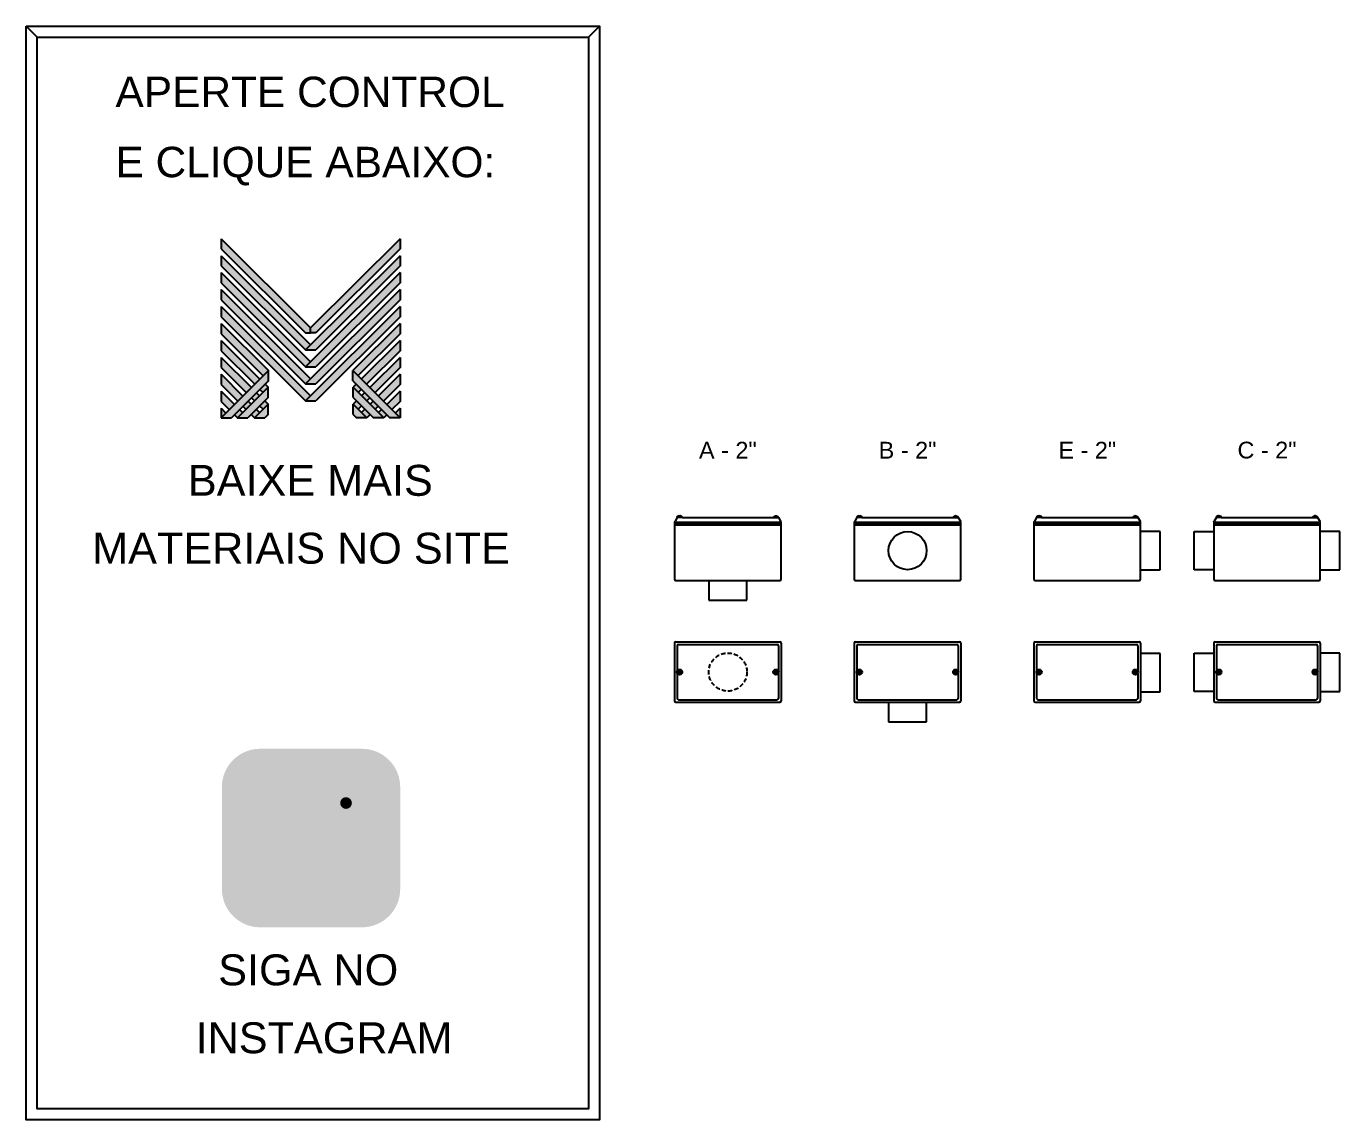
# Model space of a CAD drawing. Header units: millimetres. Extents: x -636 to 3467, y -194 to 1437.
# Drawn here: x -636 to 1323, y -194 to 1437 of the extents above; entities that cross this region are included whole.
import ezdxf
from ezdxf.enums import TextEntityAlignment as Align

# ---------------------------------------------------------------- set-up
doc = ezdxf.new("R2010")
doc.units = ezdxf.units.MM
doc.linetypes.add('HIDDEN', pattern=[9.525, 6.35, -3.175])
for name, color, linetype in [('BUCHA DE PASSAGEM', 20, 'Continuous'), ('CONDULETE', 8, 'Continuous'), ('FURO VASADO', 251, 'HIDDEN'), ('logo01', 10, 'Continuous'), ('logo02', 250, 'Continuous')]:
    doc.layers.add(name, color=color, linetype=linetype)
doc.styles.get("Standard").update_dxf_attribs({"font": 'arial.ttf'})

# ---------------------------------------------------------------- blocks, each defined once
blk = doc.blocks.new('MESH')
at = {"layer": 'logo01'}
h = blk.add_hatch(color=256, dxfattribs=at)
h.dxf.hatch_style = 1
h.paths.add_polyline_path([(30046, 14087), (30046, 13835), (32119, 11769), (32248, 11769), (32248, 11893)])
h.paths.add_polyline_path([(30046, 13670), (30046, 13418), (32121, 11349), (32248, 11475)])
h.paths.add_polyline_path([(30046, 13253), (30046, 13001), (32121, 10932), (32248, 11058)])
h.paths.add_polyline_path([(30046, 12835), (30046, 12583), (32121, 10515), (32248, 10641)])
h.paths.add_polyline_path([(30046, 12418), (30046, 12166), (32121, 10097), (32248, 10223)])
h.paths.add_polyline_path([(30046, 12001), (30046, 11749), (31084, 10714), (31211, 10840)])
h.paths.add_polyline_path([(30046, 11583), (30046, 11331), (30875, 10505), (31001, 10631)])
h.paths.add_polyline_path([(30046, 11166), (30046, 10914), (30666, 10296), (30792, 10422)])
h.paths.add_polyline_path([(30046, 10749), (30046, 10497), (30456, 10088), (30583, 10214)])
h.paths.add_polyline_path([(30046, 10331), (30046, 10079), (30247, 9879), (30373, 10005)])
h.paths.add_polyline_path([(30164, 9796), (30046, 9914), (30046, 9679)])
h.paths.add_polyline_path([(30574, 9805), (30500, 9879), (30373, 9753), (30448, 9679)])
h.paths.add_polyline_path([(30784, 10013), (30709, 10088), (30583, 9962), (30657, 9887)])
h.paths.add_polyline_path([(30993, 9805), (30910, 9887), (30784, 9761), (30867, 9679)])
h.paths.add_polyline_path([(30993, 10222), (30918, 10296), (30792, 10170), (30867, 10096)])
h.paths.add_polyline_path([(31119, 10096), (30993, 9970), (31076, 9887), (31202, 10013)])
h.paths.add_polyline_path([(31202, 10431), (31128, 10505), (31001, 10379), (31076, 10305)], flags=17)
h.paths.add_polyline_path([(33284, 10840), (33284, 10588), (34196, 9679), (34449, 9679)])
h.paths.add_polyline_path([(33293, 10431), (33293, 10179), (33794, 9679), (34047, 9679)])
h.paths.add_polyline_path([(33293, 10013), (33293, 9761), (33376, 9679), (33628, 9679)], flags=17)
at = {"layer": 'logo02'}
h = blk.add_hatch(color=256, dxfattribs=at)
h.dxf.hatch_style = 1
h.paths.add_polyline_path([(34449, 13835), (34449, 14087), (32248, 11893), (32248, 11769), (32376, 11769)])
h.paths.add_polyline_path([(34449, 13418), (34449, 13670), (32121, 11349), (32374, 11349)])
h.paths.add_polyline_path([(34449, 13001), (34449, 13253), (32121, 10932), (32374, 10932)])
h.paths.add_polyline_path([(34449, 12583), (34449, 12835), (32121, 10515), (32374, 10515)])
h.paths.add_polyline_path([(34449, 12166), (34449, 12418), (32121, 10097), (32374, 10097)])
h.paths.add_polyline_path([(34449, 11749), (34449, 12001), (33284, 10840), (33411, 10714)], flags=17)
h.paths.add_polyline_path([(34449, 11331), (34449, 11583), (33494, 10631), (33620, 10505)], flags=17)
h.paths.add_polyline_path([(34449, 10914), (34449, 11166), (33703, 10422), (33829, 10296)], flags=17)
h.paths.add_polyline_path([(34449, 10497), (34449, 10749), (33912, 10214), (34039, 10088)])
h.paths.add_polyline_path([(34449, 10331), (34122, 10005), (34248, 9879), (34449, 10079)])
h.paths.add_polyline_path([(33577, 10296), (33502, 10222), (33628, 10096), (33703, 10170)])
h.paths.add_polyline_path([(33367, 10505), (33293, 10431), (33419, 10305), (33494, 10379)], flags=17)
h.paths.add_polyline_path([(33376, 10096), (33293, 10013), (33419, 9887), (33502, 9970)])
h.paths.add_polyline_path([(33786, 10088), (33711, 10013), (33838, 9887), (33912, 9962)])
h.paths.add_polyline_path([(33585, 9887), (33502, 9805), (33628, 9679), (33711, 9761)])
h.paths.add_polyline_path([(33995, 9879), (33921, 9805), (34047, 9679), (34122, 9753)])
h.paths.add_polyline_path([(34449, 9914), (34331, 9796), (34449, 9679)])
h.paths.add_polyline_path([(31202, 10013), (30867, 9679), (31119, 9679), (31202, 9761)], flags=17)
h.paths.add_polyline_path([(31202, 10179), (31202, 10431), (30448, 9679), (30701, 9679)])
h.paths.add_polyline_path([(31211, 10588), (31211, 10840), (30046, 9679), (30299, 9679)])
at = {"layer": 'logo01'}
for p, q in [((30046, 14087), (30046, 13835)), ((30046, 14087), (32248, 11893)), ((30046, 13835), (32119, 11769)), ((30046, 13670), (30046, 13418)), ((30046, 13670), (32248, 11475)), ((30046, 13418), (32121, 11349)), ((30046, 13253), (30046, 13001)), ((30046, 13253), (32248, 11058)), ((30046, 13001), (32121, 10932)), ((30046, 12835), (30046, 12583)), ((30046, 12835), (32248, 10641)), ((30046, 12583), (32121, 10515)), ((30046, 12418), (30046, 12166)), ((30046, 12418), (32248, 10223)), ((30046, 12166), (32121, 10097)), ((30046, 12001), (30046, 11749)), ((30046, 12001), (31211, 10840)), ((30046, 11749), (31084, 10714)), ((32119, 11769), (32248, 11769)), ((30046, 11583), (30046, 11331)), ((30046, 11583), (31001, 10631)), ((30046, 11331), (30875, 10505)), ((30046, 11166), (30046, 10914)), ((30046, 11166), (30792, 10422)), ((30046, 10914), (30666, 10296)), ((30046, 10749), (30046, 10497)), ((30046, 10749), (30583, 10214)), ((33284, 10840), (34449, 9679)), ((33284, 10588), (33284, 10840)), ((30046, 10497), (30456, 10088)), ((31001, 10379), (31076, 10305)), ((31128, 10505), (31202, 10431)), ((33284, 10588), (34196, 9679)), ((33293, 10431), (34047, 9679)), ((33293, 10179), (33293, 10431)), ((30046, 10331), (30046, 10079)), ((30046, 10331), (30373, 10005)), ((30046, 10079), (30247, 9879)), ((30709, 10088), (30784, 10013)), ((30792, 10170), (30867, 10096)), ((30918, 10296), (30993, 10222)), ((31119, 10096), (31202, 10013)), ((33293, 10179), (33794, 9679)), ((30046, 9914), (30046, 9679)), ((30046, 9914), (30164, 9796)), ((30373, 9753), (30448, 9679)), ((30500, 9879), (30574, 9805)), ((30583, 9962), (30657, 9887)), ((30784, 9761), (30867, 9679)), ((30910, 9887), (30993, 9805)), ((30993, 9970), (31076, 9887)), ((33293, 10013), (33628, 9679)), ((33293, 9761), (33293, 10013)), ((33293, 9761), (33376, 9679)), ((33628, 9679), (33376, 9679)), ((34047, 9679), (33794, 9679)), ((34449, 9679), (34196, 9679))]:
    blk.add_line(p, q, dxfattribs=at)
at = {"layer": 'logo02'}
for p, q in [((34449, 14087), (32248, 11893)), ((34449, 14087), (34449, 13835)), ((34449, 13670), (32121, 11349)), ((34449, 13835), (32376, 11769)), ((34449, 13670), (34449, 13418)), ((34449, 13418), (32374, 11349)), ((34449, 13253), (32121, 10932)), ((34449, 13001), (32374, 10932)), ((34449, 13253), (34449, 13001)), ((34449, 12835), (32121, 10515)), ((34449, 12835), (34449, 12583)), ((34449, 12418), (32121, 10097)), ((34449, 12583), (32374, 10515)), ((34449, 12418), (34449, 12166)), ((34449, 12166), (32374, 10097)), ((34449, 12001), (33284, 10840)), ((34449, 12001), (34449, 11749)), ((32248, 11769), (32248, 11893)), ((32376, 11769), (32248, 11769)), ((34449, 11749), (33411, 10714)), ((32121, 11349), (32374, 11349)), ((34449, 11583), (33494, 10631)), ((34449, 11331), (33620, 10505)), ((34449, 11583), (34449, 11331)), ((34449, 11166), (33703, 10422)), ((34449, 11166), (34449, 10914)), ((31211, 10840), (30046, 9679)), ((31211, 10588), (31211, 10840)), ((32121, 10932), (32374, 10932)), ((34449, 10914), (33829, 10296)), ((34449, 10749), (33912, 10214)), ((34449, 10749), (34449, 10497)), ((31211, 10588), (30299, 9679)), ((31202, 10431), (30448, 9679)), ((31202, 10179), (31202, 10431)), ((32121, 10515), (32374, 10515)), ((33367, 10505), (33293, 10431)), ((33494, 10379), (33419, 10305)), ((34449, 10497), (34039, 10088)), ((31202, 10179), (30701, 9679)), ((32121, 10097), (32374, 10097)), ((33376, 10096), (33293, 10013)), ((33577, 10296), (33502, 10222)), ((33703, 10170), (33628, 10096)), ((33786, 10088), (33711, 10013)), ((34449, 10331), (34122, 10005)), ((34449, 10079), (34248, 9879)), ((34449, 10331), (34449, 10079)), ((31202, 10013), (30867, 9679)), ((31202, 9761), (31119, 9679)), ((31202, 9761), (31202, 10013)), ((33502, 9970), (33419, 9887)), ((33585, 9887), (33502, 9805)), ((33711, 9761), (33628, 9679)), ((33912, 9962), (33838, 9887)), ((33995, 9879), (33921, 9805)), ((34122, 9753), (34047, 9679)), ((34449, 9914), (34331, 9796)), ((34449, 9914), (34449, 9679)), ((30046, 9679), (30299, 9679)), ((30448, 9679), (30701, 9679)), ((30867, 9679), (31119, 9679))]:
    blk.add_line(p, q, dxfattribs=at)

msp = doc.modelspace()

# ---------------------------------------------------------------- hatches: boundary and pattern name
at = {"layer": 'BUCHA DE PASSAGEM'}
h = msp.add_hatch(color=18, dxfattribs=at)
h.dxf.hatch_style = 1
h.paths.add_polyline_path([(-135.6, 359.5), (-287.3, 359.5, 0.414214), (-344.4, 302.4), (-344.4, 150.3, 0.414214), (-287.3, 93.2), (-135.6, 93.2, 0.414214), (-78.5, 150.3), (-78.5, 302.4, 0.414214)])
h.paths.add_polyline_path([(-248.3, 322.5), (-174.5, 322.5, -0.414214), (-115.5, 263.4), (-115.5, 189.3, -0.414214), (-174.5, 130.2), (-248.3, 130.2, -0.414214), (-307.4, 189.3), (-307.4, 263.4, -0.414214)], flags=16)
h.paths.add_polyline_path([(-248.3, 304.9), (-174.5, 304.9, -0.414214), (-133, 263.4), (-133, 189.3, -0.414214), (-174.5, 147.8), (-248.3, 147.8, -0.414214), (-289.9, 189.3), (-289.9, 263.4, -0.414214)], flags=0)
h.paths.add_polyline_path([(-166.2, 226.3, -1), (-256.6, 226.3, -1)], flags=0)
h.paths.add_polyline_path([(-183.8, 226.3, -1), (-239.1, 226.3, -1)], flags=0)
h.paths.add_polyline_path([(-150.5, 278.6, -1), (-168, 278.6, -1)], flags=0)
h.paths.add_polyline_path([(-174.5, 304.9), (-248.3, 304.9, 0.414214), (-289.9, 263.4), (-289.9, 189.3, 0.414214), (-248.3, 147.8), (-174.5, 147.8, 0.414214), (-133, 189.3), (-133, 263.4, 0.414214)], flags=0)
h.paths.add_polyline_path([(-239.1, 226.3, 1), (-183.8, 226.3, 1)], flags=0)
h = msp.add_hatch(color=0, dxfattribs=at)
h.dxf.hatch_style = 1
h.paths.add_polyline_path([(-248.3, 322.5, 0.414214), (-307.4, 263.4), (-307.4, 189.3, 0.414214), (-248.3, 130.2), (-174.5, 130.2, 0.414214), (-115.5, 189.3), (-115.5, 263.4, 0.414214), (-174.5, 322.5)])
h.paths.add_polyline_path([(-150.5, 278.6, -1), (-168, 278.6, -1)], flags=16)
h.paths.add_polyline_path([(-166.2, 226.3, -1), (-256.6, 226.3, -1)], flags=16)
h.paths.add_polyline_path([(-183.8, 226.3, -1), (-239.1, 226.3, -1)], flags=0)
h = msp.add_hatch(color=18, dxfattribs=at)
h.dxf.hatch_style = 1
h.paths.add_polyline_path([(-174.5, 304.9), (-248.3, 304.9, 0.414214), (-289.9, 263.4), (-289.9, 189.3, 0.414214), (-248.3, 147.8), (-174.5, 147.8, 0.414214), (-133, 189.3), (-133, 263.4, 0.414214)])
h.paths.add_polyline_path([(-166.2, 226.3, -1), (-256.6, 226.3, -1)], flags=16)
h.paths.add_polyline_path([(-183.8, 226.3, -1), (-239.1, 226.3, -1)], flags=0)
h.paths.add_polyline_path([(-168, 278.6, -1), (-150.5, 278.6, -1)], flags=16)
h.paths.add_polyline_path([(-183.8, 226.3, 1), (-239.1, 226.3, 1)], flags=0)
h = msp.add_hatch(color=0, dxfattribs=at)
h.dxf.hatch_style = 1
h.paths.add_polyline_path([(-150.5, 278.6, 1), (-168, 278.6, 1)])
h = msp.add_hatch(color=0, dxfattribs=at)
h.dxf.hatch_style = 1
h.paths.add_polyline_path([(-256.6, 226.3, 1), (-166.2, 226.3, 1)])
h.paths.add_polyline_path([(-183.8, 226.3, -1), (-239.1, 226.3, -1)], flags=16)
h = msp.add_hatch(color=18, dxfattribs=at)
h.dxf.hatch_style = 1
h.paths.add_polyline_path([(-239.1, 226.3, 1), (-183.8, 226.3, 1)])

# ---------------------------------------------------------------- linework, layer by layer
for p, q in [((-619.8, 1420.8), (-636.1, 1437.1)), ((202.5, 1420.8), (218.8, 1437.1))]:
    msp.add_line(p, q, dxfattribs=at)
for points in [[(-636.1, 1437.1), (218.8, 1437.1), (218.8, -193.8), (-636.1, -193.8)], [(-619.8, 1420.8), (202.5, 1420.8), (202.5, -177.4), (-619.8, -177.4)]]:
    msp.add_lwpolyline(points, close=True, dxfattribs=at)
at = {"layer": 'CONDULETE'}
for p, q in [((337.7, 706), (337.6, 706.6)), ((338.2, 705.8), (337.9, 705.8)), ((338.2, 705.8), (338.5, 705.8)), ((338.7, 706), (338.7, 706.6)), ((481.4, 706), (481.4, 706.6)), ((481.9, 705.8), (481.6, 705.8)), ((481.9, 705.8), (482.2, 705.8)), ((482.4, 706), (482.5, 706.6)), ((605.7, 706), (605.6, 706.6)), ((606.2, 705.8), (605.9, 705.8)), ((606.2, 705.8), (606.5, 705.8)), ((606.7, 706), (606.7, 706.6)), ((749.4, 706), (749.4, 706.6)), ((749.9, 705.8), (749.6, 705.8)), ((749.9, 705.8), (750.2, 705.8)), ((750.4, 706), (750.5, 706.6)), ((873.7, 706), (873.6, 706.6)), ((874.2, 705.8), (873.9, 705.8)), ((874.2, 705.8), (874.5, 705.8)), ((874.7, 706), (874.7, 706.6)), ((1017.4, 706), (1017.4, 706.6)), ((1017.9, 705.8), (1017.6, 705.8)), ((1017.9, 705.8), (1018.2, 705.8)), ((1018.4, 706), (1018.5, 706.6)), ((1141.7, 706), (1141.6, 706.6)), ((1142.2, 705.8), (1141.9, 705.8)), ((1142.2, 705.8), (1142.5, 705.8)), ((1142.7, 706), (1142.7, 706.6)), ((1285.4, 706), (1285.4, 706.6)), ((1285.9, 705.8), (1285.6, 705.8)), ((1285.9, 705.8), (1286.3, 705.8)), ((1286.4, 706), (1286.5, 706.6)), ((330.6, 697.5), (331.3, 699.2)), ((330.6, 697.5), (330.6, 612.4)), ((330.6, 697.5), (489.6, 697.5)), ((330.6, 695), (489.6, 695)), ((330.6, 693.4), (489.6, 693.4)), ((334.6, 704.4), (331.3, 699.2)), ((341.9, 704.4), (334.4, 704.4)), ((341.9, 704.4), (478.2, 704.4)), ((478.2, 704.4), (485.7, 704.4)), ((485.5, 704.4), (488.8, 699.2)), ((489.6, 697.5), (488.8, 699.2)), ((489.6, 612.4), (489.6, 697.5)), ((598.6, 697.5), (599.3, 699.2)), ((598.6, 697.5), (598.6, 612.4)), ((598.6, 697.5), (757.6, 697.5)), ((598.6, 695), (757.6, 695)), ((598.6, 693.4), (757.6, 693.4)), ((602.6, 704.4), (599.3, 699.2)), ((609.9, 704.4), (602.4, 704.4)), ((609.9, 704.4), (746.2, 704.4)), ((746.2, 704.4), (753.7, 704.4)), ((753.5, 704.4), (756.8, 699.2)), ((757.6, 697.5), (756.8, 699.2)), ((757.6, 612.4), (757.6, 697.5)), ((866.6, 697.5), (867.3, 699.2)), ((866.6, 697.5), (866.6, 612.4)), ((866.6, 697.5), (1025.6, 697.5)), ((866.6, 695), (1025.6, 695)), ((866.6, 693.4), (1025.6, 693.4)), ((870.6, 704.4), (867.3, 699.2)), ((877.9, 704.4), (870.4, 704.4)), ((877.9, 704.4), (1014.2, 704.4)), ((1014.2, 704.4), (1021.7, 704.4)), ((1021.5, 704.4), (1024.8, 699.2)), ((1025.6, 697.5), (1024.8, 699.2)), ((1025.6, 612.4), (1025.6, 697.5)), ((1134.6, 697.5), (1135.3, 699.2)), ((1134.6, 697.5), (1134.6, 612.4)), ((1134.6, 697.5), (1293.6, 697.5)), ((1134.6, 695), (1293.6, 695)), ((1134.6, 693.4), (1293.6, 693.4)), ((1138.6, 704.4), (1135.3, 699.2)), ((1145.9, 704.4), (1138.4, 704.4)), ((1145.9, 704.4), (1282.2, 704.4)), ((1282.2, 704.4), (1289.7, 704.4)), ((1289.5, 704.4), (1292.8, 699.2)), ((1293.6, 697.5), (1292.8, 699.2)), ((1293.6, 612.4), (1293.6, 697.5)), ((1054.6, 683.4), (1025.6, 683.4)), ((1054.6, 626.6), (1054.6, 683.4)), ((1105.6, 626.6), (1105.6, 683.4)), ((1105.6, 683.4), (1134.6, 683.4)), ((1322.6, 683.4), (1293.6, 683.4)), ((1322.6, 626.6), (1322.6, 683.4)), ((332.6, 610.4), (487.6, 610.4)), ((381.7, 610.4), (381.7, 581.4)), ((438.5, 581.4), (438.5, 610.4)), ((600.6, 610.4), (755.6, 610.4)), ((868.6, 610.4), (1023.6, 610.4)), ((1025.6, 626.6), (1054.6, 626.6)), ((1134.6, 626.6), (1105.6, 626.6)), ((1136.6, 610.4), (1291.6, 610.4)), ((1293.6, 626.6), (1322.6, 626.6)), ((381.7, 581.4), (438.5, 581.4)), ((330.6, 516.9), (330.6, 430.9)), ((332.6, 518.9), (487.6, 518.9)), ((334.6, 513.2), (334.6, 475.8)), ((336.6, 515.2), (483.5, 515.2)), ((485.5, 513.2), (485.5, 475.8)), ((489.6, 516.9), (489.6, 430.9)), ((598.6, 516.9), (598.6, 430.9)), ((600.6, 518.9), (755.6, 518.9)), ((602.6, 513.2), (602.6, 475.8)), ((604.6, 515.2), (751.5, 515.2)), ((753.5, 513.2), (753.5, 475.8)), ((757.6, 516.9), (757.6, 430.9)), ((866.6, 516.9), (866.6, 430.9)), ((868.6, 518.9), (1023.6, 518.9)), ((870.6, 513.2), (870.6, 475.8)), ((872.6, 515.2), (1019.5, 515.2)), ((1021.5, 513.2), (1021.5, 475.8)), ((1025.6, 516.9), (1025.6, 430.9)), ((1134.6, 516.9), (1134.6, 430.9)), ((1136.6, 518.9), (1291.6, 518.9)), ((1138.6, 513.2), (1138.6, 475.8)), ((1140.6, 515.2), (1287.5, 515.2)), ((1289.5, 513.2), (1289.5, 475.8)), ((1293.6, 516.9), (1293.6, 430.9)), ((1054.6, 501.4), (1025.6, 501.4)), ((1054.6, 444.6), (1054.6, 501.4)), ((1105.6, 445.1), (1105.6, 501.9)), ((1105.6, 501.9), (1134.6, 501.9)), ((1322.6, 501.9), (1293.6, 501.9)), ((1322.6, 445.1), (1322.6, 501.9)), ((334.6, 472.1), (334.6, 434.7)), ((336.2, 473.9), (336.2, 474.3)), ((336.2, 473.9), (336.2, 473.6)), ((336.4, 474.5), (337.4, 474.5)), ((336.4, 473.4), (337.4, 473.4)), ((337.6, 475.7), (337.6, 474.7)), ((337.6, 472.2), (337.6, 473.2)), ((338.2, 475.9), (337.8, 475.9)), ((338.2, 472), (337.8, 472)), ((338.2, 475.9), (338.5, 475.9)), ((338.2, 472), (338.5, 472)), ((338.7, 475.7), (338.7, 474.7)), ((338.7, 472.2), (338.7, 473.2)), ((340, 474.5), (338.9, 474.5)), ((340, 473.4), (338.9, 473.4)), ((340.2, 473.9), (340.2, 474.3)), ((340.2, 473.9), (340.2, 473.6)), ((479.9, 473.9), (479.9, 474.3)), ((479.9, 473.9), (479.9, 473.6)), ((480.1, 474.5), (481.2, 474.5)), ((480.1, 473.4), (481.2, 473.4)), ((481.4, 475.7), (481.4, 474.7)), ((481.4, 472.2), (481.4, 473.2)), ((481.9, 475.9), (481.6, 475.9)), ((481.9, 472), (481.6, 472)), ((481.9, 475.9), (482.3, 475.9)), ((481.9, 472), (482.3, 472)), ((482.5, 475.7), (482.5, 474.7)), ((482.5, 472.2), (482.5, 473.2)), ((483.7, 474.5), (482.7, 474.5)), ((483.7, 473.4), (482.7, 473.4)), ((483.9, 473.9), (483.9, 474.3)), ((483.9, 473.9), (483.9, 473.6)), ((485.5, 472.1), (485.5, 434.7)), ((485.5, 470.1), (485.5, 434.7)), ((602.6, 472.1), (602.6, 434.7)), ((604.2, 473.9), (604.2, 474.3)), ((604.2, 473.9), (604.2, 473.6)), ((604.4, 474.5), (605.4, 474.5)), ((604.4, 473.4), (605.4, 473.4)), ((605.6, 475.7), (605.6, 474.7)), ((605.6, 472.2), (605.6, 473.2)), ((606.2, 475.9), (605.8, 475.9)), ((606.2, 472), (605.8, 472)), ((606.2, 475.9), (606.5, 475.9)), ((606.2, 472), (606.5, 472)), ((606.7, 475.7), (606.7, 474.7)), ((606.7, 472.2), (606.7, 473.2)), ((608, 474.5), (606.9, 474.5)), ((608, 473.4), (606.9, 473.4)), ((608.2, 473.9), (608.2, 474.3)), ((608.2, 473.9), (608.2, 473.6)), ((747.9, 473.9), (747.9, 474.3)), ((747.9, 473.9), (747.9, 473.6)), ((748.1, 474.5), (749.2, 474.5)), ((748.1, 473.4), (749.2, 473.4)), ((749.4, 475.7), (749.4, 474.7)), ((749.4, 472.2), (749.4, 473.2)), ((749.9, 475.9), (749.6, 475.9)), ((749.9, 472), (749.6, 472)), ((749.9, 475.9), (750.3, 475.9)), ((749.9, 472), (750.3, 472)), ((750.5, 475.7), (750.5, 474.7)), ((750.5, 472.2), (750.5, 473.2)), ((751.7, 474.5), (750.7, 474.5)), ((751.7, 473.4), (750.7, 473.4)), ((751.9, 473.9), (751.9, 474.3)), ((751.9, 473.9), (751.9, 473.6)), ((753.5, 472.1), (753.5, 434.7)), ((753.5, 470.1), (753.5, 434.7)), ((870.6, 472.1), (870.6, 434.7)), ((872.2, 473.9), (872.2, 474.3)), ((872.2, 473.9), (872.2, 473.6)), ((872.4, 474.5), (873.4, 474.5)), ((872.4, 473.4), (873.4, 473.4)), ((873.6, 475.7), (873.6, 474.7)), ((873.6, 472.2), (873.6, 473.2)), ((874.2, 475.9), (873.8, 475.9)), ((874.2, 472), (873.8, 472)), ((874.2, 475.9), (874.5, 475.9)), ((874.2, 472), (874.5, 472)), ((874.7, 475.7), (874.7, 474.7)), ((874.7, 472.2), (874.7, 473.2)), ((876, 474.5), (874.9, 474.5)), ((876, 473.4), (874.9, 473.4)), ((876.2, 473.9), (876.2, 474.3)), ((876.2, 473.9), (876.2, 473.6)), ((1015.9, 473.9), (1015.9, 474.3)), ((1015.9, 473.9), (1015.9, 473.6)), ((1016.1, 474.5), (1017.2, 474.5)), ((1016.1, 473.4), (1017.2, 473.4)), ((1017.4, 475.7), (1017.4, 474.7)), ((1017.4, 472.2), (1017.4, 473.2)), ((1017.9, 475.9), (1017.6, 475.9)), ((1017.9, 472), (1017.6, 472)), ((1017.9, 475.9), (1018.3, 475.9)), ((1017.9, 472), (1018.3, 472)), ((1018.5, 475.7), (1018.5, 474.7)), ((1018.5, 472.2), (1018.5, 473.2)), ((1019.7, 474.5), (1018.7, 474.5)), ((1019.7, 473.4), (1018.7, 473.4)), ((1019.9, 473.9), (1019.9, 474.3)), ((1019.9, 473.9), (1019.9, 473.6)), ((1021.5, 472.1), (1021.5, 434.7)), ((1021.5, 470.1), (1021.5, 434.7)), ((1138.6, 472.1), (1138.6, 434.7)), ((1140.2, 473.9), (1140.2, 474.3)), ((1140.2, 473.9), (1140.2, 473.6)), ((1140.4, 474.5), (1141.4, 474.5)), ((1140.4, 473.4), (1141.4, 473.4)), ((1141.6, 475.7), (1141.6, 474.7)), ((1141.6, 472.2), (1141.6, 473.2)), ((1142.2, 475.9), (1141.8, 475.9)), ((1142.2, 472), (1141.8, 472)), ((1142.2, 475.9), (1142.5, 475.9)), ((1142.2, 472), (1142.5, 472)), ((1142.7, 475.7), (1142.7, 474.7)), ((1142.7, 472.2), (1142.7, 473.2)), ((1144, 474.5), (1142.9, 474.5)), ((1144, 473.4), (1142.9, 473.4)), ((1144.2, 473.9), (1144.2, 474.3)), ((1144.2, 473.9), (1144.2, 473.6)), ((1283.9, 473.9), (1283.9, 474.3)), ((1283.9, 473.9), (1283.9, 473.6)), ((1284.1, 474.5), (1285.2, 474.5)), ((1284.1, 473.4), (1285.2, 473.4)), ((1285.4, 475.7), (1285.4, 474.7)), ((1285.4, 472.2), (1285.4, 473.2)), ((1285.9, 475.9), (1285.6, 475.9)), ((1285.9, 472), (1285.6, 472)), ((1285.9, 475.9), (1286.3, 475.9)), ((1285.9, 472), (1286.3, 472)), ((1286.5, 475.7), (1286.5, 474.7)), ((1286.5, 472.2), (1286.5, 473.2)), ((1287.7, 474.5), (1286.7, 474.5)), ((1287.7, 473.4), (1286.7, 473.4)), ((1287.9, 473.9), (1287.9, 474.3)), ((1287.9, 473.9), (1287.9, 473.6)), ((1289.5, 472.1), (1289.5, 434.7)), ((1289.5, 470.1), (1289.5, 434.7)), ((336.6, 432.7), (483.5, 432.7)), ((604.6, 432.7), (751.5, 432.7)), ((872.6, 432.7), (1019.5, 432.7)), ((1025.6, 444.6), (1054.6, 444.6)), ((1134.6, 445.1), (1105.6, 445.1)), ((1140.6, 432.7), (1287.5, 432.7)), ((1293.6, 445.1), (1322.6, 445.1)), ((332.6, 428.9), (487.6, 428.9)), ((600.6, 428.9), (755.6, 428.9)), ((649.7, 428.9), (649.7, 399.9)), ((706.5, 399.9), (706.5, 428.9)), ((868.6, 428.9), (1023.6, 428.9)), ((1136.6, 428.9), (1291.6, 428.9)), ((649.7, 399.9), (706.5, 399.9))]:
    msp.add_line(p, q, dxfattribs=at)
for centre, radius in [((678.1, 655), 28.4), ((338.2, 473.9), 3.99), ((481.9, 473.9), 3.99), ((606.2, 473.9), 3.99), ((749.9, 473.9), 3.99), ((874.2, 473.9), 3.99), ((1017.9, 473.9), 3.99), ((1142.2, 473.9), 3.99), ((1285.9, 473.9), 3.99)]:
    msp.add_circle(centre, radius, dxfattribs=at)
for centre, radius, start, end in [((337.4, 706.6), 0.2, 5.1527, 97.0004), ((337.9, 706), 0.2, 185.1527, 270), ((338.5, 706), 0.2, 270, 354.8473), ((338.9, 706.6), 0.2, 82.9996, 174.8473), ((481.2, 706.6), 0.2, 5.1527, 97.0004), ((481.6, 706), 0.2, 185.1527, 270), ((482.2, 706), 0.2, 270, 354.8473), ((482.7, 706.6), 0.2, 82.9996, 174.8473), ((605.4, 706.6), 0.2, 5.1527, 97.0004), ((605.9, 706), 0.2, 185.1527, 270), ((606.5, 706), 0.2, 270, 354.8473), ((606.9, 706.6), 0.2, 82.9996, 174.8473), ((749.2, 706.6), 0.2, 5.1527, 97.0004), ((749.6, 706), 0.2, 185.1527, 270), ((750.2, 706), 0.2, 270, 354.8473), ((750.7, 706.6), 0.2, 82.9996, 174.8473), ((873.4, 706.6), 0.2, 5.1527, 97.0004), ((873.9, 706), 0.2, 185.1527, 270), ((874.5, 706), 0.2, 270, 354.8473), ((874.9, 706.6), 0.2, 82.9996, 174.8473), ((1017.2, 706.6), 0.2, 5.1527, 97.0004), ((1017.6, 706), 0.2, 185.1527, 270), ((1018.2, 706), 0.2, 270, 354.8473), ((1018.7, 706.6), 0.2, 82.9996, 174.8473), ((1141.4, 706.6), 0.2, 5.1527, 97.0004), ((1141.9, 706), 0.2, 185.1527, 270), ((1142.5, 706), 0.2, 270, 354.8473), ((1142.9, 706.6), 0.2, 82.9996, 174.8473), ((1285.2, 706.6), 0.2, 5.1527, 97.0004), ((1285.6, 706), 0.2, 185.1527, 270), ((1286.3, 706), 0.2, 270, 354.8473), ((1286.7, 706.6), 0.2, 82.9996, 174.8473), ((334.4, 704.6), 0.2, 170.9615, 270), ((341.9, 704.6), 0.2, 270, 9.0385), ((478.2, 704.6), 0.2, 170.9615, 270), ((485.7, 704.6), 0.2, 270, 9.0385), ((602.4, 704.6), 0.2, 170.9615, 270), ((609.9, 704.6), 0.2, 270, 9.0385), ((746.2, 704.6), 0.2, 170.9615, 270), ((753.7, 704.6), 0.2, 270, 9.0385), ((870.4, 704.6), 0.2, 170.9615, 270), ((877.9, 704.6), 0.2, 270, 9.0385), ((1014.2, 704.6), 0.2, 170.9615, 270), ((1021.7, 704.6), 0.2, 270, 9.0385), ((1138.4, 704.6), 0.2, 170.9615, 270), ((1145.9, 704.6), 0.2, 270, 9.0385), ((1282.2, 704.6), 0.2, 170.9615, 270), ((1289.7, 704.6), 0.2, 270, 9.0385), ((332.6, 612.4), 2, 180, 270), ((487.6, 612.4), 2, 270, 0), ((600.6, 612.4), 2, 180, 270), ((755.6, 612.4), 2, 270, 0), ((868.6, 612.4), 2, 180, 270), ((1023.6, 612.4), 2, 270, 0), ((1136.6, 612.4), 2, 180, 270), ((1291.6, 612.4), 2, 270, 0), ((332.6, 516.9), 2, 90, 180), ((336.6, 513.2), 2, 90, 180), ((483.5, 513.2), 2, 0, 90), ((487.6, 516.9), 2, 0, 90), ((600.6, 516.9), 2, 90, 180), ((604.6, 513.2), 2, 90, 180), ((751.5, 513.2), 2, 0, 90), ((755.6, 516.9), 2, 0, 90), ((868.6, 516.9), 2, 90, 180), ((872.6, 513.2), 2, 90, 180), ((1019.5, 513.2), 2, 0, 90), ((1023.6, 516.9), 2, 0, 90), ((1136.6, 516.9), 2, 90, 180), ((1140.6, 513.2), 2, 90, 180), ((1287.5, 513.2), 2, 0, 90), ((1291.6, 516.9), 2, 0, 90), ((336.4, 474.3), 0.2, 90, 180), ((336.4, 473.6), 0.2, 180, 270), ((337.4, 474.7), 0.16, 270, 0), ((337.4, 473.2), 0.16, 0, 90), ((337.8, 475.7), 0.2, 90, 180), ((337.8, 472.2), 0.2, 180, 270), ((338.5, 475.7), 0.2, 0, 90), ((338.5, 472.2), 0.2, 270, 0), ((338.9, 474.7), 0.16, 180, 270), ((338.9, 473.2), 0.16, 90, 180), ((340, 474.3), 0.2, 0, 90), ((340, 473.6), 0.2, 270, 0), ((480.1, 474.3), 0.2, 90, 180), ((480.1, 473.6), 0.2, 180, 270), ((481.2, 474.7), 0.16, 270, 0), ((481.2, 473.2), 0.16, 0, 90), ((481.6, 475.7), 0.2, 90, 180), ((481.6, 472.2), 0.2, 180, 270), ((482.3, 475.7), 0.2, 0, 90), ((482.3, 472.2), 0.2, 270, 0), ((482.7, 474.7), 0.16, 180, 270), ((482.7, 473.2), 0.16, 90, 180), ((483.7, 474.3), 0.2, 0, 90), ((483.7, 473.6), 0.2, 270, 0), ((604.4, 474.3), 0.2, 90, 180), ((604.4, 473.6), 0.2, 180, 270), ((605.4, 474.7), 0.16, 270, 0), ((605.4, 473.2), 0.16, 0, 90), ((605.8, 475.7), 0.2, 90, 180), ((605.8, 472.2), 0.2, 180, 270), ((606.5, 475.7), 0.2, 0, 90), ((606.5, 472.2), 0.2, 270, 0), ((606.9, 474.7), 0.16, 180, 270), ((606.9, 473.2), 0.16, 90, 180), ((608, 474.3), 0.2, 0, 90), ((608, 473.6), 0.2, 270, 0), ((748.1, 474.3), 0.2, 90, 180), ((748.1, 473.6), 0.2, 180, 270), ((749.2, 474.7), 0.16, 270, 0), ((749.2, 473.2), 0.16, 0, 90), ((749.6, 475.7), 0.2, 90, 180), ((749.6, 472.2), 0.2, 180, 270), ((750.3, 475.7), 0.2, 0, 90), ((750.3, 472.2), 0.2, 270, 0), ((750.7, 474.7), 0.16, 180, 270), ((750.7, 473.2), 0.16, 90, 180), ((751.7, 474.3), 0.2, 0, 90), ((751.7, 473.6), 0.2, 270, 0), ((872.4, 474.3), 0.2, 90, 180), ((872.4, 473.6), 0.2, 180, 270), ((873.4, 474.7), 0.16, 270, 0), ((873.4, 473.2), 0.16, 0, 90), ((873.8, 475.7), 0.2, 90, 180), ((873.8, 472.2), 0.2, 180, 270), ((874.5, 475.7), 0.2, 0, 90), ((874.5, 472.2), 0.2, 270, 0), ((874.9, 474.7), 0.16, 180, 270), ((874.9, 473.2), 0.16, 90, 180), ((876, 474.3), 0.2, 0, 90), ((876, 473.6), 0.2, 270, 0), ((1016.1, 474.3), 0.2, 90, 180), ((1016.1, 473.6), 0.2, 180, 270), ((1017.2, 474.7), 0.16, 270, 0), ((1017.2, 473.2), 0.16, 0, 90), ((1017.6, 475.7), 0.2, 90, 180), ((1017.6, 472.2), 0.2, 180, 270), ((1018.3, 475.7), 0.2, 0, 90), ((1018.3, 472.2), 0.2, 270, 0), ((1018.7, 474.7), 0.16, 180, 270), ((1018.7, 473.2), 0.16, 90, 180), ((1019.7, 474.3), 0.2, 0, 90), ((1019.7, 473.6), 0.2, 270, 0), ((1140.4, 474.3), 0.2, 90, 180), ((1140.4, 473.6), 0.2, 180, 270), ((1141.4, 474.7), 0.16, 270, 0), ((1141.4, 473.2), 0.16, 0, 90), ((1141.8, 475.7), 0.2, 90, 180), ((1141.8, 472.2), 0.2, 180, 270), ((1142.5, 475.7), 0.2, 0, 90), ((1142.5, 472.2), 0.2, 270, 0), ((1142.9, 474.7), 0.16, 180, 270), ((1142.9, 473.2), 0.16, 90, 180), ((1144, 474.3), 0.2, 0, 90), ((1144, 473.6), 0.2, 270, 0), ((1284.1, 474.3), 0.2, 90, 180), ((1284.1, 473.6), 0.2, 180, 270), ((1285.2, 474.7), 0.16, 270, 0), ((1285.2, 473.2), 0.16, 0, 90), ((1285.6, 475.7), 0.2, 90, 180), ((1285.6, 472.2), 0.2, 180, 270), ((1286.3, 475.7), 0.2, 0, 90), ((1286.3, 472.2), 0.2, 270, 0), ((1286.7, 474.7), 0.16, 180, 270), ((1286.7, 473.2), 0.16, 90, 180), ((1287.7, 474.3), 0.2, 0, 90), ((1287.7, 473.6), 0.2, 270, 0), ((332.6, 430.9), 2, 180, 270), ((336.6, 434.7), 2, 180, 270), ((483.5, 434.7), 2, 270, 0), ((487.6, 430.9), 2, 270, 0), ((600.6, 430.9), 2, 180, 270), ((604.6, 434.7), 2, 180, 270), ((751.5, 434.7), 2, 270, 0), ((755.6, 430.9), 2, 270, 0), ((868.6, 430.9), 2, 180, 270), ((872.6, 434.7), 2, 180, 270), ((1019.5, 434.7), 2, 270, 0), ((1023.6, 430.9), 2, 270, 0), ((1136.6, 430.9), 2, 180, 270), ((1140.6, 434.7), 2, 180, 270), ((1287.5, 434.7), 2, 270, 0), ((1291.6, 430.9), 2, 270, 0)]:
    msp.add_arc(centre, radius, start, end, dxfattribs=at)
for centre, start_param, end_param in [((338.2, 704.4), 1.770953, 3.045608), ((338.2, 704.4), 0.095985, 1.37064), ((606.2, 704.4), 1.770953, 3.045608), ((606.2, 704.4), 0.095985, 1.37064), ((874.2, 704.4), 1.770953, 3.045608), ((874.2, 704.4), 0.095985, 1.37064), ((1142.2, 704.4), 1.770953, 3.045608), ((1142.2, 704.4), 0.095985, 1.37064)]:
    msp.add_ellipse(centre, major_axis=(3.99, 0), ratio=0.605263, start_param=start_param, end_param=end_param, dxfattribs=at)
at = {"layer": 'CONDULETE', "extrusion": (0, 0, -1)}
for centre, start_param, end_param in [((481.9, 704.4), 0.095985, 1.37064), ((481.9, 704.4), 1.770953, 3.045608), ((749.9, 704.4), 0.095985, 1.37064), ((749.9, 704.4), 1.770953, 3.045608), ((1017.9, 704.4), 0.095985, 1.37064), ((1017.9, 704.4), 1.770953, 3.045608), ((1285.9, 704.4), 0.095985, 1.37064), ((1285.9, 704.4), 1.770953, 3.045608)]:
    msp.add_ellipse(centre, major_axis=(-3.99, 0), ratio=0.605263, start_param=start_param, end_param=end_param, dxfattribs=at)
at = {"layer": 'FURO VASADO', "linetype": 'HIDDEN'}
msp.add_circle((410.1, 473.9), 28.4, dxfattribs=at)

# ---------------------------------------------------------------- block references
at = {"xscale": 0.06057442689589224, "yscale": 0.06057442689589224, "zscale": 0.06057442689589224}
msp.add_blockref('MESH', (-2165.5, 266.9), dxfattribs=at)

# ---------------------------------------------------------------- texts
at = {"color": 1}
for s, p in [('A - 2"', (410.1, 805)), ('B - 2"', (678.1, 805)), ('E - 2"', (946.1, 805)), ('C - 2"', (1214.1, 805))]:
    msp.add_text(s, height=25, dxfattribs=at).set_placement(p, align=Align.MIDDLE)
at = {"layer": 'BUCHA DE PASSAGEM'}
for s, height, p in [('APERTE CONTROL', 45.317, (-503.1, 1316.6)), ('E CLIQUE ABAIXO:', 45.317, (-503.1, 1212)), ('BAIXE MAIS', 46.13, (-395.1, 736.8)), ('MATERIAIS NO SITE', 46.133, (-537.9, 635.6)), ('SIGA NO', 46.13, (-349.9, 6.7)), ('INSTAGRAM', 46.13, (-383.7, -94.6))]:
    msp.add_text(s, height=height, dxfattribs=at).set_placement(p)

doc.saveas('drawing.dxf')
